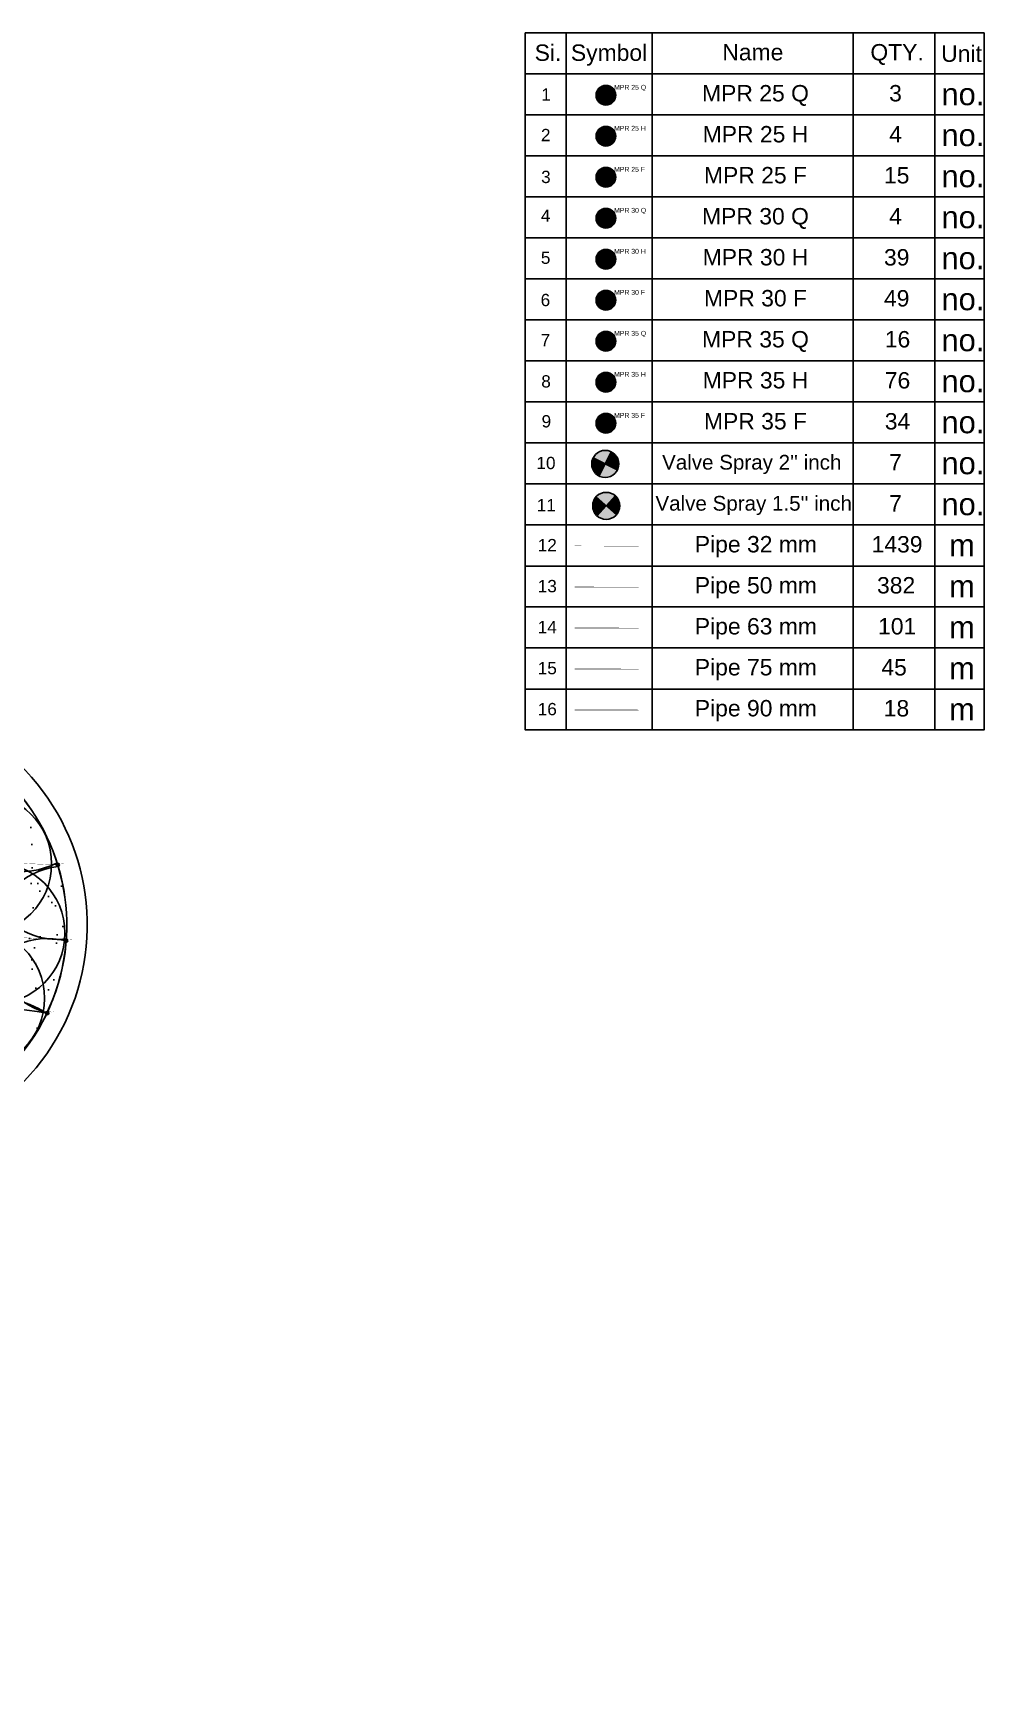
# Model space of a CAD drawing. Extents: x 671027 to 671592, y 802418 to 802669.
# Drawn here: x 671475.9 to 671592, y 802420.5 to 802621.5 of the extents above; entities that cross this region are included whole.
import ezdxf
from ezdxf.enums import TextEntityAlignment as Align

# ---------------------------------------------------------------- set-up
doc = ezdxf.new("R2010")
doc.units = 0
for name, color, linetype in [('CIRCLE SPRAY', 140, 'Continuous'), ('Grass', 7, 'Continuous'), ('L-VALV-SYMB', 7, 'Continuous'), ('L-ZONE-ATTR-VALV', 7, 'Continuous'), ('Legend', 7, 'Continuous'), ('Pipe-Lateral-10 Bars-32mm', 7, 'Continuous'), ('Pipe-Lateral-10 Bars-50mm', 7, 'Continuous'), ('Pipe-Lateral-10 Bars-63mm', 7, 'Continuous'), ('Pipe-Lateral-10 Bars-75mm', 7, 'Continuous'), ('Pipe-Lateral-10 Bars-90mm', 7, 'Continuous'), ('ROAD BORDER', 7, 'Continuous'), ('Roads boundry', 7, 'Continuous'), ('Rotor MPR', 172, 'Continuous')]:
    doc.layers.add(name, color=color, linetype=linetype)
doc.layers.add('L-SYMB-TRIM', color=7, linetype='Continuous', true_color=0x000000)
doc.styles.get("Standard").update_dxf_attribs({"font": 'arial.ttf'})
doc.styles.add('ValveZoneLabelText', font='arial.ttf', dxfattribs={"height": 0.2})
doc.linetypes.add('32mm', pattern='A,0.5,-0.2,["32mm",Standard,S=0.1,R=0,X=-0.1,Y=-0.05],-0.5', length=1.2)
doc.linetypes.add('50mm', pattern='A,0.5,-0.2,["50mm",Standard,S=0.1,R=0,X=-0.1,Y=-0.05],-0.5', length=1.2)
doc.linetypes.add('63mm', pattern='A,0.5,-0.2,["63mm",Standard,S=0.1,R=0,X=-0.1,Y=-0.05],-0.5', length=1.2)
doc.linetypes.add('75mm', pattern='A,0.5,-0.2,["75mm",Standard,S=0.1,R=0,X=-0.1,Y=-0.05],-0.5', length=1.2)
doc.linetypes.add('90mm', pattern='A,0.5,-0.2,["90mm",Standard,S=0.1,R=0,X=-0.1,Y=-0.05],-0.5', length=1.2)
doc.linetypes.add('PIPE 90', pattern='A,12.7,-5.08,["GAS",Standard,S=2.54,R=0,X=-2.54,Y=-1.27],-6.35', length=24.13)

# ---------------------------------------------------------------- blocks, each defined once
blk = doc.blocks.new('Rotor mpr')
at = {"layer": 'Rotor MPR'}
h = blk.add_hatch(color=256, dxfattribs=at)
h.dxf.hatch_style = 1
h.paths.add_polyline_path([(-0.2, 0, 1), (0.2, 0, 1)])
at = {"layer": 'Rotor MPR', "color": 7}
blk.add_circle((0, 0), 0.2, dxfattribs=at)
blk.add_attdef('ROTOR.MPR', (0.167, 0.11), '', height=0.1, dxfattribs=at)
blk = doc.blocks.new('valvesym-1')
at = {"linetype": 'Continuous', "lineweight": 0}
for points in [[(-0.006, 0), (-0.747, 0), (-0.75, 0.006), (-0.741, 0.117), (-0.713, 0.232), (-0.668, 0.34), (-0.607, 0.441), (-0.53, 0.53), (-0.441, 0.607), (-0.34, 0.668), (-0.232, 0.713), (-0.117, 0.741), (-0.006, 0.75), (0, 0.747), (0, 0.006)], [(0.747, 0), (0.006, 0), (0, -0.006), (0, -0.747), (0.006, -0.75), (0.117, -0.741), (0.232, -0.713), (0.34, -0.668), (0.441, -0.607), (0.53, -0.53), (0.607, -0.441), (0.668, -0.34), (0.713, -0.232), (0.741, -0.117), (0.75, -0.006)]]:
    blk.add_hatch(color=0, dxfattribs=at).paths.add_polyline_path(points, flags=0)
at = {"layer": 'L-SYMB-TRIM', "linetype": 'Continuous', "lineweight": 0}
h = blk.add_hatch(color=256, dxfattribs=at)
edge = h.paths.add_edge_path()
edge.add_arc((0, 0), 0.75, 0, 360)
at = {"color": 0, "linetype": 'Continuous', "ltscale": 0.102234, "flags": 128}
for points in [[(0.75, 0), (-0.75, 0)], [(0, 0.75), (0, -0.75)]]:
    blk.add_lwpolyline(points, dxfattribs=at)
at = {"color": 0, "linetype": 'Continuous', "ltscale": 0.102234}
blk.add_circle((0, 0), 0.75, dxfattribs=at)
blk = doc.blocks.new('ControlValve-1')
at = {"layer": 'L-VALV-SYMB', "color": 0, "xscale": 1.000000032, "yscale": 1.000000032}
blk.add_blockref('valvesym-1', (0, 0), dxfattribs=at)
at = {"layer": 'L-ZONE-ATTR-VALV', "style": 'ValveZoneLabelText'}
blk.add_attdef('WaterSource/ZoneId', (0, 0), '', height=0.2, dxfattribs=at)
blk = doc.blocks.new('V_S_2')
at = {"layer": 'L-VALV-SYMB', "color": 12, "rotation": 63.40581976892219}
blk.add_blockref('ControlValve-1', (0, 0), dxfattribs=at)
blk = doc.blocks.new('V_S_1.5')
at = {"layer": 'L-VALV-SYMB', "color": 130, "rotation": 48.58537856362994}
blk.add_blockref('ControlValve-1', (0, 0), dxfattribs=at)

msp = doc.modelspace()

# ---------------------------------------------------------------- hatches: boundary and pattern name
at = {"layer": 'Grass', "linetype": 'ByBlock'}
h = msp.add_hatch(dxfattribs=at)
h.set_pattern_fill('AR-SAND', color=94, scale=0.1)
h.paths.add_polyline_path([(671471.78, 802531.17, -0.437384), (671472.19, 802494.46, 0.037692), (671435.83, 802497.5, 0.032968), (671435.3, 802506.91, -0.295554), (671436.73, 802509.85, 0.809739), (671428.38, 802533.93, -0.295554), (671425.44, 802535.35, 0.036881), (671419.32, 802543.93, -0.047279), (671439.65, 802560.13)])

# ---------------------------------------------------------------- linework, layer by layer
at = {"layer": 'CIRCLE SPRAY', "color": 140}
for centre, radius in [((671469.57, 802520.09), 8.6), ((671471.2, 802511.65), 8.6), ((671468.73, 802503.68), 8.58)]:
    msp.add_circle(centre, radius, dxfattribs=at)
for centre, start, end in [((671474.58, 802528.27), 136.1658, 297.8944), ((671478.92, 802519.97), 117.6074, 276.5599), ((671479.94, 802510.72), 96.0533, 255.2085), ((671477.64, 802501.89), 75.3393, 233.8777), ((671472.19, 802494.46), 53.8255, 171.9717)]:
    msp.add_arc(centre, 9.1, start, end, dxfattribs=at)
at = {"layer": 'Legend', "linetype": 'ByBlock'}
for points in [[(671535.98, 802621.49), (671591.96, 802621.49), (671591.96, 802616.48), (671535.98, 802616.48)], [(671535.98, 802616.48), (671591.96, 802616.48), (671591.96, 802611.48), (671535.98, 802611.48)], [(671535.98, 802611.48), (671591.96, 802611.48), (671591.96, 802606.48), (671535.98, 802606.48)], [(671535.98, 802606.48), (671591.96, 802606.48), (671591.96, 802601.47), (671535.98, 802601.47)], [(671535.98, 802601.47), (671591.96, 802601.47), (671591.96, 802596.47), (671535.98, 802596.47)], [(671535.98, 802596.47), (671591.96, 802596.47), (671591.96, 802591.47), (671535.98, 802591.47)], [(671535.98, 802591.47), (671591.96, 802591.47), (671591.96, 802586.46), (671535.98, 802586.46)], [(671535.98, 802586.46), (671591.96, 802586.46), (671591.96, 802581.46), (671535.98, 802581.46)], [(671535.98, 802581.46), (671591.96, 802581.46), (671591.96, 802576.46), (671535.98, 802576.46)], [(671535.98, 802576.46), (671591.96, 802576.46), (671591.96, 802571.45), (671535.98, 802571.45)], [(671535.98, 802571.45), (671591.96, 802571.45), (671591.96, 802566.45), (671535.98, 802566.45)], [(671535.98, 802566.45), (671591.96, 802566.45), (671591.96, 802561.45), (671535.98, 802561.45)], [(671535.98, 802561.45), (671591.96, 802561.45), (671591.96, 802556.44), (671535.98, 802556.44)], [(671535.98, 802556.44), (671591.96, 802556.44), (671591.96, 802551.44), (671535.98, 802551.44)], [(671535.98, 802551.44), (671591.96, 802551.44), (671591.96, 802546.44), (671535.98, 802546.44)], [(671535.98, 802546.44), (671591.96, 802546.44), (671591.96, 802541.43), (671535.98, 802541.43)], [(671535.98, 802541.43), (671591.96, 802541.43), (671591.96, 802536.43), (671535.98, 802536.43)]]:
    msp.add_lwpolyline(points, close=True, dxfattribs=at)
for points in [[(671540.98, 802621.49), (671540.98, 802536.43)], [(671575.98, 802621.49), (671575.98, 802536.43)], [(671585.95, 802621.49), (671585.95, 802536.43)]]:
    msp.add_lwpolyline(points, dxfattribs=at)
at = {"layer": 'Legend'}
msp.add_lwpolyline([(671551.48, 802621.49), (671551.48, 802536.43)], dxfattribs=at)
at = {"layer": 'Pipe-Lateral-10 Bars-32mm', "color": 5, "linetype": '32mm', "const_width": 0.03}
for points in [[(671542, 802558.89), (671549.8, 802558.86)], [(671478.92, 802519.97), (671442.98, 802521.46)], [(671479.94, 802510.72), (671460.17, 802512.11)]]:
    msp.add_lwpolyline(points, dxfattribs=at)
at = {"layer": 'Pipe-Lateral-10 Bars-32mm', "color": 5, "linetype": '32mm'}
msp.add_arc((671381.65, 801830.18), 678.54, 81.86663, 83.5648, dxfattribs=at)
at = {"layer": 'Pipe-Lateral-10 Bars-50mm', "color": 4, "linetype": '50mm', "const_width": 0.05}
msp.add_lwpolyline([(671542, 802553.88), (671549.8, 802553.86)], dxfattribs=at)
at = {"layer": 'Pipe-Lateral-10 Bars-63mm', "color": 200, "linetype": '63mm', "const_width": 0.06}
msp.add_lwpolyline([(671542, 802548.88), (671549.8, 802548.86)], dxfattribs=at)
at = {"layer": 'Pipe-Lateral-10 Bars-75mm', "color": 6, "linetype": '75mm', "const_width": 0.07}
msp.add_lwpolyline([(671542, 802543.88), (671549.8, 802543.85)], dxfattribs=at)
at = {"layer": 'Pipe-Lateral-10 Bars-90mm', "color": 40, "linetype": '90mm', "true_color": 0xf8d731, "const_width": 0.08}
msp.add_lwpolyline([(671542, 802538.87), (671549.8, 802538.85)], dxfattribs=at)
at = {"layer": 'ROAD BORDER', "color": 0}
msp.add_arc((671455.2, 802512.62), 27.32, 264.5069, 48.2487, dxfattribs=at)
msp.add_arc((671455.2, 802512.62), 27.32, 264.5069, 48.2487, dxfattribs=at)
at = {"layer": 'ROAD BORDER'}
msp.add_arc((671455.01, 802512.62), 25, 264.9488, 47.9639, dxfattribs=at)
at = {"layer": 'Roads boundry', "color": 3}
msp.add_lwpolyline([(671248.59, 802451.99, -0.061033), (671300.24, 802580.06, -0.480427), (671399.32, 802596.5), (671471.76, 802531.2, -0.720128), (671452.82, 802487.72, 0.224449), (671290.83, 802427.96, -0.764766), (671248.57, 802451.91)], format="xyb", close=True, dxfattribs=at)
at = {"layer": 'Roads boundry'}
msp.add_arc((671455.2, 802512.62), 27.32, 264.5069, 48.2487, dxfattribs=at)
msp.add_arc((671455.2, 802512.62), 27.32, 264.5069, 48.2487, dxfattribs=at)
msp.add_arc((671455.2, 802512.62), 27.32, 264.5069, 48.2487, dxfattribs=at)
msp.add_arc((671455.2, 802512.62), 27.32, 264.5069, 48.2487, dxfattribs=at)

# ---------------------------------------------------------------- block references
at = {"layer": 'L-VALV-SYMB', "linetype": 'PIPE 90', "xscale": 2.2, "yscale": 2.2, "zscale": 2.2}
for name, p in [('V_S_2', (671545.73, 802568.9)), ('V_S_1.5', (671545.85, 802563.78))]:
    msp.add_blockref(name, p, dxfattribs=at)
at = {"layer": 'Rotor MPR', "color": 7, "xscale": 6, "yscale": 6, "zscale": 6}
for p, values in [((671545.81, 802613.89), {'ROTOR.MPR': 'MPR 25 Q'}), ((671545.81, 802608.89), {'ROTOR.MPR': 'MPR 25 H'}), ((671545.81, 802603.88), {'ROTOR.MPR': 'MPR 25 F'}), ((671545.81, 802598.88), {'ROTOR.MPR': 'MPR 30 Q'}), ((671545.81, 802593.88), {'ROTOR.MPR': 'MPR 30 H'}), ((671545.81, 802588.87), {'ROTOR.MPR': 'MPR 30 F'}), ((671545.81, 802583.87), {'ROTOR.MPR': 'MPR 35 Q'}), ((671545.81, 802578.87), {'ROTOR.MPR': 'MPR 35 H'}), ((671545.81, 802573.86), {'ROTOR.MPR': 'MPR 35 F'})]:
    msp.add_blockref('Rotor mpr', p, dxfattribs=at).add_auto_attribs(values)
at = {"layer": 'Rotor MPR', "color": 7}
for p in [(671478.92, 802519.97), (671479.94, 802510.72), (671477.64, 802501.89)]:
    msp.add_blockref('Rotor mpr', p, dxfattribs=at).add_auto_attribs({'ROTOR.MPR': 'MPR 30 H'})

# ---------------------------------------------------------------- texts
at = {"layer": 'Legend'}
for s, p in [('1', (671538.51, 802613.98)), ('2', (671538.47, 802609.03)), ('3', (671538.49, 802603.92)), ('4', (671538.46, 802599.19)), ('5', (671538.46, 802594.06)), ('6', (671538.43, 802588.9)), ('7', (671538.43, 802584)), ('8', (671538.51, 802578.97)), ('9', (671538.55, 802574.1)), ('10', (671538.5, 802569.01)), ('11', (671538.53, 802563.86)), ('12', (671538.66, 802558.99)), ('13', (671538.66, 802553.99)), ('14', (671538.66, 802548.99)), ('15', (671538.66, 802543.98)), ('16', (671538.66, 802538.98))]:
    msp.add_text(s, height=1.5, dxfattribs=at).set_placement(p, align=Align.MIDDLE_CENTER)
at = {"layer": 'Legend', "linetype": 'ByBlock', "attachment_point": 1}
for s, width, gutter_width, insert, char_height in [('Si.', 3.0588, 1, (671537.12, 802620.08), 2), ('Symbol', 8.9578, 1, (671541.54, 802620.08), 2), ('\\pxqc;Name', 7.9581, 1, (671559.77, 802620.14), 2), ('QTY.', 6.8595, 1, (671578.09, 802620.13), 2), ('Unit', 5.3736, 1, (671586.73, 802619.96), 2), ('\\pxqc;MPR 25 Q', 16.2152, 1, (671555.96, 802615.13), 2), ('3', 2.6902, 1, (671580.38, 802615.13), 2), ('no.', 5.21, 1.35, (671586.76, 802615.37), 2.7), ('\\pxqc;MPR 25 H', 16.2152, 1, (671555.96, 802610.13), 2), ('4', 2.6902, 1, (671580.38, 802610.12), 2), ('no.', 5.21, 1.35, (671586.76, 802610.37), 2.7), ('\\pxqc;MPR 25 F', 16.2152, 1, (671555.96, 802605.13), 2), ('15', 2.6902, 1, (671579.75, 802605.12), 2), ('no.', 5.21, 1.35, (671586.76, 802605.36), 2.7), ('\\pxqc;MPR 30 Q', 16.2152, 1, (671555.96, 802600.12), 2), ('4', 2.6902, 1, (671580.38, 802600.12), 2), ('no.', 5.21, 1.35, (671586.76, 802600.36), 2.7), ('\\pxqc;MPR 30 H', 16.2152, 1, (671555.96, 802595.12), 2), ('39', 2.6902, 1, (671579.75, 802595.11), 2), ('no.', 5.21, 1.35, (671586.76, 802595.36), 2.7), ('\\pxqc;MPR 30 F', 16.2152, 1, (671555.96, 802590.12), 2), ('49', 2.6902, 1, (671579.75, 802590.11), 2), ('no.', 5.21, 1.35, (671586.76, 802590.35), 2.7), ('\\pxqc;MPR 35 Q', 16.2152, 1, (671555.96, 802585.11), 2), ('16', 2.6902, 1, (671579.85, 802585.11), 2), ('no.', 5.21, 1.35, (671586.76, 802585.35), 2.7), ('\\pxqc;MPR 35 H', 16.2152, 1, (671555.96, 802580.11), 2), ('76', 2.6902, 1, (671579.85, 802580.1), 2), ('no.', 5.21, 1.35, (671586.76, 802580.35), 2.7), ('\\pxqc;MPR 35 F', 16.2152, 1, (671555.96, 802575.11), 2), ('34', 2.6902, 1, (671579.85, 802575.1), 2), ('no.', 5.21, 1.35, (671586.76, 802575.34), 2.7), ("Valve Spray 2'' inch", 23.5232, 0.898, (671552.67, 802570), 1.7965), ('7', 2.6902, 1, (671580.38, 802570.1), 2), ('no.', 5.21, 1.35, (671586.76, 802570.34), 2.7), ("Valve Spray 1.5'' inch", 24.8898, 0.898, (671551.86, 802564.99), 1.7965), ('7', 2.6902, 1, (671580.38, 802565.09), 2), ('no.', 5.21, 1.35, (671586.76, 802565.34), 2.7), ('\\pxqc;Pipe 32 mm', 16.2152, 1, (671556.01, 802560.1), 2), ('1439', 2.6902, 1, (671578.24, 802560.09), 2), ('m', 4.4502, 1.35, (671587.7, 802560.33), 2.7), ('\\pxqc;Pipe 50 mm', 16.2152, 1, (671556.01, 802555.09), 2), ('382', 2.6902, 1, (671578.9, 802555.09), 2), ('m', 4.4502, 1.35, (671587.7, 802555.33), 2.7), ('\\pxqc;Pipe 63 mm', 16.2152, 1, (671556.01, 802550.09), 2), ('101', 2.6902, 1, (671579.03, 802550.09), 2), ('m', 4.4502, 1.35, (671587.7, 802550.33), 2.7), ('\\pxqc;Pipe 75 mm', 16.2152, 1, (671556.01, 802545.09), 2), ('45', 2.6902, 1, (671579.43, 802545.08), 2), ('m', 4.4502, 1.35, (671587.7, 802545.32), 2.7), ('\\pxqc;Pipe 90 mm', 16.2152, 1, (671556.01, 802540.09), 2), ('18', 2.6902, 1, (671579.72, 802540.08), 2), ('m', 4.4502, 1.35, (671587.7, 802540.32), 2.7)]:
    msp.add_mtext_dynamic_manual_height_columns(s, width=width, gutter_width=gutter_width, heights=[0], dxfattribs=dict(at, insert=insert, char_height=char_height))

doc.saveas('drawing.dxf')
